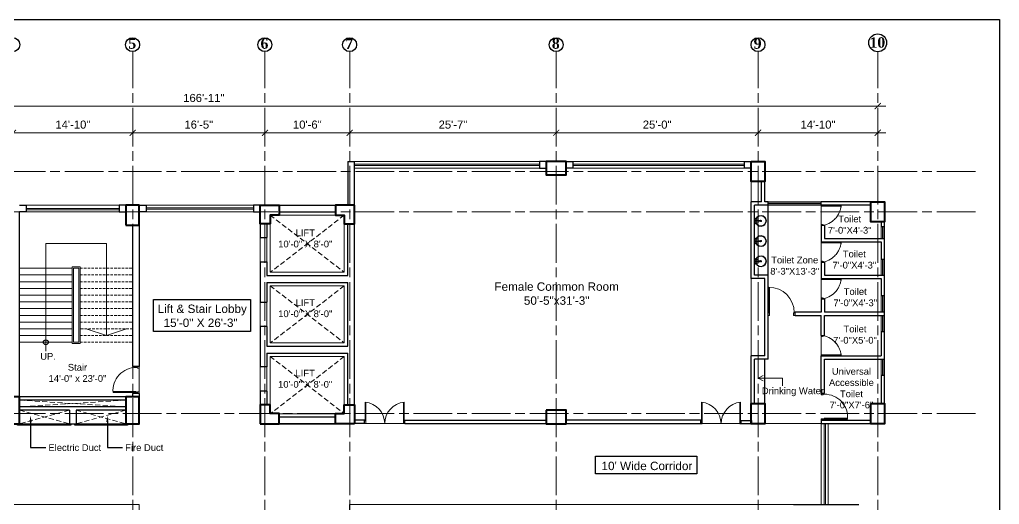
# Model space of a CAD drawing. Header units: inches. Extents: x -12 to 20935469, y -1604 to 24729220.
# Drawn here: x 20832778 to 20834235, y 24706443 to 24707164 of the extents above; entities that cross this region are included whole.
import ezdxf
from ezdxf import colors
from ezdxf.entities.mleader import LeaderData, LeaderLine
from ezdxf.math import Vec2, Vec3

# ---------------------------------------------------------------- set-up
doc = ezdxf.new("R2010")
doc.units = ezdxf.units.IN
doc.header["$LTSCALE"] = 0.03
doc.header["$MEASUREMENT"] = 0
doc.header["$PDMODE"] = 32
doc.header["$PDSIZE"] = 15
doc.linetypes.add('ACAD_ISO08W100', pattern=[36, 24, -3, 6, -3])
doc.linetypes.add('DASHED2', pattern=[0.375, 0.25, -0.125])
for name, color, linetype, lineweight in [('column', 1, 'Continuous', 40), ('Dim Line', 252, 'Continuous', 13), ('Door', 7, 'Continuous', 18), ('Dot', 253, 'Continuous', 0), ('Gas', 21, 'Continuous', 5), ('Glass Line', 252, 'Continuous', 9), ('Grid Line', 252, 'Continuous', 18), ('Hatch', 253, 'Continuous', 15), ('Main Wall', 7, 'Continuous', 30), ('RAIL', 23, 'Continuous', 13), ('STAIR', 46, 'Continuous', 15), ('TOILET FIXTURE', 142, 'Continuous', 5), ('wind.', 150, 'Continuous', 20)]:
    doc.layers.add(name, color=color, linetype=linetype, lineweight=lineweight)
doc.layers.add('FUR', color=251, linetype='Continuous')
doc.layers.add('TEXT', color=7, linetype='Continuous')
doc.styles.add('2', font='swisscl.ttf')
doc.styles.add('RomanS', font='arial.ttf', dxfattribs={"height": 12})
doc.styles.get("Standard").update_dxf_attribs({"font": 'timesbd.ttf'})
doc.dimstyles.new('Aec_Arch_I', dxfattribs={"dimscale": 96, "dimtxt": 12, "dimasz": 0.09375, "dimexe": 0.125, "dimexo": 0.125, "dimgap": 0.0625, "dimtad": 1, "dimdec": 0, "dimzin": 3, "dimdsep": 46, "dimlunit": 4, "dimtxsty": 'RomanS', "dimblk1": 'ARCHTICK', "dimblk2": 'ARCHTICK', "dimsah": 1, "dimcen": 0.09375, "dimdle": 0.125, "dimadec": 0, "dimazin": 0, "dimtfac": 0.75, "dimtdec": 0, "dimtmove": 2, "dimatfit": 3, "dimldrblk": 'ARCHTICK', "dimfxl": 1, "dimfrac": 1, "dimtolj": 1, "dimtzin": 0, "dimarcsym": 0})

# ---------------------------------------------------------------- blocks, each defined once
blk = doc.blocks.new('_ArchTick')
at = {"color": 0, "linetype": 'ByBlock', "lineweight": 35, "const_width": 0.15}
blk.add_lwpolyline([(-0.5, -0.5), (0.5, 0.5)], dxfattribs=at)
blk = doc.blocks.new('*D8')
at = {"layer": 'Defpoints', "color": 0, "transparency": 16777216}
for p in [(20831396.3, 24724578.2), (20831666.3, 24724578.2), (20831666.3, 24724578.2)]:
    blk.add_point(p, dxfattribs=at)
at = {"layer": 'Dim Line', "color": 0, "lineweight": -2, "transparency": 16777216}
blk.add_line((20831384.3, 24724578.2), (20831678.3, 24724578.2), dxfattribs=at)
at = {"layer": 'Dim Line', "color": 0, "lineweight": -2, "transparency": 16777216, "xscale": 9, "yscale": 9, "zscale": 9, "rotation": 180}
blk.add_blockref('_ArchTick', (20831396.3, 24724578.2), dxfattribs=at)
at = {"layer": 'Dim Line', "color": 0, "lineweight": -2, "transparency": 16777216, "xscale": 9, "yscale": 9, "zscale": 9}
blk.add_blockref('_ArchTick', (20831666.3, 24724578.2), dxfattribs=at)
at = {"layer": 'Dim Line', "color": 0, "transparency": 16777216, "insert": (20831531.3, 24724590.3), "char_height": 12, "attachment_point": 5, "style": 'RomanS'}
blk.add_mtext('\\A1;22\'-6"', dxfattribs=at)
blk = doc.blocks.new('*D9')
at = {"layer": 'Defpoints', "color": 0, "transparency": 16777216}
for p in [(20831666.3, 24724578.2), (20831844.3, 24724578.2), (20831844.3, 24724578.2)]:
    blk.add_point(p, dxfattribs=at)
at = {"layer": 'Dim Line', "color": 0, "lineweight": -2, "transparency": 16777216}
blk.add_line((20831654.3, 24724578.2), (20831856.3, 24724578.2), dxfattribs=at)
at = {"layer": 'Dim Line', "color": 0, "lineweight": -2, "transparency": 16777216, "xscale": 9, "yscale": 9, "zscale": 9, "rotation": 180}
blk.add_blockref('_ArchTick', (20831666.3, 24724578.2), dxfattribs=at)
at = {"layer": 'Dim Line', "color": 0, "lineweight": -2, "transparency": 16777216, "xscale": 9, "yscale": 9, "zscale": 9}
blk.add_blockref('_ArchTick', (20831844.3, 24724578.2), dxfattribs=at)
at = {"layer": 'Dim Line', "color": 0, "transparency": 16777216, "insert": (20831755.3, 24724590.3), "char_height": 12, "attachment_point": 5, "style": 'RomanS'}
blk.add_mtext('\\A1;14\'-10"', dxfattribs=at)
blk = doc.blocks.new('*D21')
at = {"layer": 'Defpoints', "color": 0, "transparency": 16777216}
for p in [(20831844.3, 24724578.2), (20832040.8, 24724578.2), (20832040.8, 24724578.2)]:
    blk.add_point(p, dxfattribs=at)
at = {"layer": 'Dim Line', "color": 0, "lineweight": -2, "transparency": 16777216}
for p, q in [((20831832.3, 24724578.2), (20832052.8, 24724578.2)), ((20831844.3, 24724566.2), (20831844.3, 24724566.2)), ((20832040.8, 24724566.2), (20832040.8, 24724566.2))]:
    blk.add_line(p, q, dxfattribs=at)
at = {"layer": 'Dim Line', "color": 0, "lineweight": -2, "transparency": 16777216, "xscale": 9, "yscale": 9, "zscale": 9, "rotation": 180}
blk.add_blockref('_ArchTick', (20831844.3, 24724578.2), dxfattribs=at)
at = {"layer": 'Dim Line', "color": 0, "lineweight": -2, "transparency": 16777216, "xscale": 9, "yscale": 9, "zscale": 9}
blk.add_blockref('_ArchTick', (20832040.8, 24724578.2), dxfattribs=at)
at = {"layer": 'Dim Line', "color": 0, "transparency": 16777216, "insert": (20831942.5, 24724590.3), "char_height": 12, "attachment_point": 5, "style": 'RomanS'}
blk.add_mtext('\\A1;16\'-5"', dxfattribs=at)
blk = doc.blocks.new('*D22')
at = {"layer": 'Defpoints', "color": 0, "transparency": 16777216}
for p in [(20832040.8, 24724578.2), (20832166.8, 24724578.2), (20832166.8, 24724578.2)]:
    blk.add_point(p, dxfattribs=at)
at = {"layer": 'Dim Line', "color": 0, "lineweight": -2, "transparency": 16777216}
for p, q in [((20832028.8, 24724578.2), (20832178.8, 24724578.2)), ((20832040.8, 24724566.2), (20832040.8, 24724566.2)), ((20832166.8, 24724566.2), (20832166.8, 24724566.2))]:
    blk.add_line(p, q, dxfattribs=at)
at = {"layer": 'Dim Line', "color": 0, "lineweight": -2, "transparency": 16777216, "xscale": 9, "yscale": 9, "zscale": 9, "rotation": 180}
blk.add_blockref('_ArchTick', (20832040.8, 24724578.2), dxfattribs=at)
at = {"layer": 'Dim Line', "color": 0, "lineweight": -2, "transparency": 16777216, "xscale": 9, "yscale": 9, "zscale": 9}
blk.add_blockref('_ArchTick', (20832166.8, 24724578.2), dxfattribs=at)
at = {"layer": 'Dim Line', "color": 0, "transparency": 16777216, "insert": (20832103.8, 24724590.3), "char_height": 12, "attachment_point": 5, "style": 'RomanS'}
blk.add_mtext('\\A1;10\'-6"', dxfattribs=at)
blk = doc.blocks.new('*D23')
at = {"layer": 'Defpoints', "color": 0, "transparency": 16777216}
for p in [(20832166.8, 24724578.2), (20832473.8, 24724578.2), (20832473.8, 24724578.2)]:
    blk.add_point(p, dxfattribs=at)
at = {"layer": 'Dim Line', "color": 0, "lineweight": -2, "transparency": 16777216}
for p, q in [((20832154.8, 24724578.2), (20832485.8, 24724578.2)), ((20832166.8, 24724566.2), (20832166.8, 24724566.2)), ((20832473.8, 24724566.2), (20832473.8, 24724566.2))]:
    blk.add_line(p, q, dxfattribs=at)
at = {"layer": 'Dim Line', "color": 0, "lineweight": -2, "transparency": 16777216, "xscale": 9, "yscale": 9, "zscale": 9, "rotation": 180}
blk.add_blockref('_ArchTick', (20832166.8, 24724578.2), dxfattribs=at)
at = {"layer": 'Dim Line', "color": 0, "lineweight": -2, "transparency": 16777216, "xscale": 9, "yscale": 9, "zscale": 9}
blk.add_blockref('_ArchTick', (20832473.8, 24724578.2), dxfattribs=at)
at = {"layer": 'Dim Line', "color": 0, "transparency": 16777216, "insert": (20832320.3, 24724590.3), "char_height": 12, "attachment_point": 5, "style": 'RomanS'}
blk.add_mtext('\\A1;25\'-7"', dxfattribs=at)
blk = doc.blocks.new('*D10')
at = {"layer": 'Defpoints', "color": 0, "transparency": 16777216}
for p in [(20832473.8, 24724578.2), (20832773.8, 24724578.2), (20832773.8, 24724578.2)]:
    blk.add_point(p, dxfattribs=at)
at = {"layer": 'Dim Line', "color": 0, "lineweight": -2, "transparency": 16777216}
blk.add_line((20832461.8, 24724578.2), (20832785.8, 24724578.2), dxfattribs=at)
at = {"layer": 'Dim Line', "color": 0, "lineweight": -2, "transparency": 16777216, "xscale": 9, "yscale": 9, "zscale": 9, "rotation": 180}
blk.add_blockref('_ArchTick', (20832473.8, 24724578.2), dxfattribs=at)
at = {"layer": 'Dim Line', "color": 0, "lineweight": -2, "transparency": 16777216, "xscale": 9, "yscale": 9, "zscale": 9}
blk.add_blockref('_ArchTick', (20832773.8, 24724578.2), dxfattribs=at)
at = {"layer": 'Dim Line', "color": 0, "transparency": 16777216, "insert": (20832623.8, 24724590.3), "char_height": 12, "attachment_point": 5, "style": 'RomanS'}
blk.add_mtext('\\A1;25\'-0"', dxfattribs=at)
blk = doc.blocks.new('*D11')
at = {"layer": 'Defpoints', "color": 0, "transparency": 16777216}
for p in [(20832773.8, 24724578.2), (20832951.8, 24724578.2), (20832951.8, 24724578.2)]:
    blk.add_point(p, dxfattribs=at)
at = {"layer": 'Dim Line', "color": 0, "lineweight": -2, "transparency": 16777216}
for p, q in [((20832761.8, 24724578.2), (20832963.8, 24724578.2)), ((20832951.8, 24724566.2), (20832951.8, 24724566.2))]:
    blk.add_line(p, q, dxfattribs=at)
at = {"layer": 'Dim Line', "color": 0, "lineweight": -2, "transparency": 16777216, "xscale": 9, "yscale": 9, "zscale": 9, "rotation": 180}
blk.add_blockref('_ArchTick', (20832773.8, 24724578.2), dxfattribs=at)
at = {"layer": 'Dim Line', "color": 0, "lineweight": -2, "transparency": 16777216, "xscale": 9, "yscale": 9, "zscale": 9}
blk.add_blockref('_ArchTick', (20832951.8, 24724578.2), dxfattribs=at)
at = {"layer": 'Dim Line', "color": 0, "transparency": 16777216, "insert": (20832862.8, 24724590.3), "char_height": 12, "attachment_point": 5, "style": 'RomanS'}
blk.add_mtext('\\A1;14\'-10"', dxfattribs=at)
blk = doc.blocks.new('*D13')
at = {"layer": 'Defpoints', "color": 0, "transparency": 16777216}
for p in [(20832951.8, 24724617.8), (20830948.3, 24724610.7), (20832951.8, 24724610.7)]:
    blk.add_point(p, dxfattribs=at)
at = {"layer": 'Dim Line', "color": 0, "lineweight": -2, "transparency": 16777216}
for p, q in [((20830948.3, 24724622.7), (20830948.3, 24724629.8)), ((20832951.8, 24724622.7), (20832951.8, 24724629.8)), ((20830936.3, 24724617.8), (20832963.8, 24724617.8))]:
    blk.add_line(p, q, dxfattribs=at)
at = {"layer": 'Dim Line', "color": 0, "lineweight": -2, "transparency": 16777216, "xscale": 9, "yscale": 9, "zscale": 9, "rotation": 180}
blk.add_blockref('_ArchTick', (20830948.3, 24724617.8), dxfattribs=at)
at = {"layer": 'Dim Line', "color": 0, "lineweight": -2, "transparency": 16777216, "xscale": 9, "yscale": 9, "zscale": 9}
blk.add_blockref('_ArchTick', (20832951.8, 24724617.8), dxfattribs=at)
at = {"layer": 'Dim Line', "color": 0, "transparency": 16777216, "insert": (20831950, 24724629.9), "char_height": 12, "attachment_point": 5, "style": 'RomanS'}
blk.add_mtext('\\A1;166\'-11"', dxfattribs=at)
blk = doc.blocks.new('A$C36295410')
at = {"layer": 'Door'}
for p, q in [((1, 4), (1, 32)), ((2, 0), (2, 32)), ((58, 0), (58, 32)), ((59, 4), (59, 32)), ((1, 5), (0, 5)), ((2, 4), (1, 4)), ((58, 4), (59, 4)), ((59, 5), (60, 5)), ((2, 0), (0, 0)), ((58, 0), (60, 0))]:
    blk.add_line(p, q, dxfattribs=at)
for centre, start, end in [((-2.5, -0.3), 0.5906, 83.7783), ((62.5, -0.3), 96.2217, 179.4094)]:
    blk.add_arc(centre, 32.5, start, end, dxfattribs=at)
blk = doc.blocks.new('Door_45')
at = {"layer": 'Door'}
for p, q in [((1.5, 5), (1.5, 44)), ((1.5, 40), (2.2, 40)), ((2.2, 40), (2.2, 39.5)), ((2.2, 39.5), (2.7, 39.5)), ((2.7, 39.5), (2.7, 40)), ((2.7, 40), (3.5, 40)), ((3.5, 44), (3.5, 5)), ((1.5, 25.8), (2.2, 25.8)), ((2.2, 25.8), (2.2, 25.3)), ((2.2, 25.3), (2.7, 25.3)), ((2.7, 25.8), (3.5, 25.8)), ((2.7, 25.3), (2.7, 25.8)), ((0, 0), (0, 5)), ((0, 5), (1.5, 5)), ((1.5, 12.6), (2.2, 12.6)), ((3.5, 5), (1.5, 5)), ((1.5, 5), (1.5, 3)), ((1.5, 3), (2.5, 3)), ((2.2, 12.6), (2.2, 13.1)), ((2.2, 13.1), (2.7, 13.1)), ((2.5, 3), (2.5, 0)), ((2.7, 13.1), (2.7, 12.6)), ((2.7, 12.6), (3.5, 12.6)), ((42.5, 3), (42.5, 0)), ((43.5, 3), (42.5, 3)), ((45, 5), (43.5, 5)), ((43.5, 5), (43.5, 3)), ((45, 0), (45, 5)), ((2.5, 0), (0, 0)), ((42.5, 0), (45, 0))]:
    blk.add_line(p, q, dxfattribs=at)
blk.add_arc((4.7, 5.3), 38.8, 359.6233, 94.6685, dxfattribs=at)
blk = doc.blocks.new('sssss-flat-876')
at = {"layer": 'Door', "linetype": 'Continuous', "ltscale": 3}
blk.add_line((3666.5, 84027.2), (3666.5, 84055.7), dxfattribs=at)
at = {"layer": 'Door', "linetype": 'Continuous', "ltscale": 3, "extrusion": (-7.21527e-09, -3.35624e-18, 1), "elevation": 0}
for points in [[(3666.5, 84057.2), (3666.5, 84055.7), (3668.4, 84055.7), (3668.4, 84056.5), (3670.2, 84056.5), (3670.2, 84057.2)], [(3668.4, 84055.7), (3696.2, 84055.7), (3696.2, 84056.5), (3668.4, 84056.5)]]:
    blk.add_lwpolyline(points, close=True, dxfattribs=at)
at = {"layer": 'Door', "linetype": 'Continuous', "ltscale": 3, "flags": 128}
blk.add_lwpolyline([(3670.2, 84027.2, 0.04096), (3675.5, 84028.9, 0.082496), (3684.9, 84034.8, 0.052187), (3689.7, 84040, 0.043988), (3692.9, 84045, 0.036571), (3694.8, 84049.6, 0.034751), (3695.9, 84054.2, 0.011435), (3696.2, 84055.7)], format="xyb", dxfattribs=at)
at = {"layer": 'Door', "linetype": 'Continuous', "ltscale": 3}
blk.add_lwpolyline([(3666.5, 84027.2), (3666.5, 84028.7), (3668.4, 84028.7), (3668.4, 84027.9), (3670.2, 84027.9), (3670.2, 84027.2)], close=True, dxfattribs=at)
blk = doc.blocks.new('7-flat-72')
at = {"layer": 'Glass Line', "color": 8, "ltscale": 20}
for p, q in [((-64476.6, 376959.4), (-64476.6, 376966.6)), ((-64475.5, 376966.6), (-64476.6, 376966.6)), ((-64475.5, 376959.4), (-64475.5, 376966.6)), ((-64478.7, 376960.5), (-64480.3, 376960.5)), ((-64480.3, 376959.5), (-64480.3, 376960.5)), ((-64480.3, 376959.5), (-64480.3, 376960.5)), ((-64478.7, 376959.5), (-64480.3, 376959.5)), ((-64480.3, 376959.1), (-64480.3, 376959.4)), ((-64478.7, 376959.4), (-64480.3, 376959.4)), ((-64478.7, 376959.1), (-64480.3, 376959.1)), ((-64480.2, 376959.4), (-64480.2, 376959.5)), ((-64480.1, 376959.5), (-64480.1, 376960.5)), ((-64479.9, 376959.5), (-64479.9, 376960.5)), ((-64479.5, 376959.5), (-64479.5, 376960.5)), ((-64479.1, 376959.5), (-64479.1, 376960.5)), ((-64478.9, 376959.5), (-64478.9, 376960.5)), ((-64478.9, 376959.4), (-64478.9, 376959.5)), ((-64478.8, 376959.5), (-64478.8, 376960.5)), ((-64478.7, 376959.5), (-64478.7, 376960.5)), ((-64478.7, 376959.1), (-64478.7, 376959.4)), ((-64475.1, 376959.4), (-64476.9, 376959.4)), ((-64476.9, 376959.1), (-64476.9, 376959.4)), ((-64475.1, 376959.1), (-64476.9, 376959.1)), ((-64475.1, 376959.1), (-64475.1, 376959.4)), ((-64473.3, 376960.5), (-64471.7, 376960.5)), ((-64473.3, 376959.5), (-64473.3, 376960.5)), ((-64473.3, 376959.5), (-64473.3, 376960.5)), ((-64473.3, 376959.5), (-64471.7, 376959.5)), ((-64473.3, 376959.1), (-64473.3, 376959.4)), ((-64473.3, 376959.4), (-64471.7, 376959.4)), ((-64473.3, 376959.1), (-64471.7, 376959.1)), ((-64473.1, 376959.5), (-64473.1, 376960.5)), ((-64473.1, 376959.4), (-64473.1, 376959.5)), ((-64472.9, 376959.5), (-64472.9, 376960.5)), ((-64472.5, 376959.5), (-64472.5, 376960.5)), ((-64472.1, 376959.5), (-64472.1, 376960.5)), ((-64471.9, 376959.5), (-64471.9, 376960.5)), ((-64471.9, 376959.4), (-64471.9, 376959.5)), ((-64471.8, 376959.5), (-64471.8, 376960.5)), ((-64471.7, 376959.5), (-64471.7, 376960.5)), ((-64471.7, 376959.1), (-64471.7, 376959.4))]:
    blk.add_line(p, q, dxfattribs=at)
blk.add_circle((-64476, 376968.4, 0), 1.08, dxfattribs=at)
for radius, start, end in [(8.1, 273.8334, 266.1883), (7.55, 274.115, 265.9068)]:
    blk.add_arc((-64476, 376968.4, 0), radius, start, end, dxfattribs=at)
blk = doc.blocks.new('SFSFSFS-flat-72')
at = {"layer": 'TOILET FIXTURE', "ltscale": 0.2}
blk.add_lwpolyline([(-3918.5, -3608.1), (-3918.5, -3602.7), (-3923.9, -3602.7), (-3923.9, -3608.1)], close=True, dxfattribs=at)
at = {"layer": 'TOILET FIXTURE', "ltscale": 20}
blk.add_blockref('7-flat-72', (60554.8, -380567.2), dxfattribs=at)
blk = doc.blocks.new('$D40')
at = {"layer": 'Door'}
for p, q in [((1, 4), (1, 42)), ((2, 0), (2, 42)), ((1, 5), (0, 5)), ((2, 0), (0, 0)), ((2, 4), (1, 4)), ((39, 4), (38, 4)), ((38, 4), (38, 0)), ((40, 0), (38, 0)), ((40, 5), (39, 5)), ((39, 5), (39, 4))]:
    blk.add_line(p, q, dxfattribs=at)
blk.add_arc((1, 4), 38, 0, 90, dxfattribs=at)
blk = doc.blocks.new('fff')
at = {"layer": 'Grid Line', "color": 252, "linetype": 'ACAD_ISO08W100', "lineweight": 9, "ltscale": 80, "true_color": 0x939598}
for p, q in [((20831844.3, 24723521.1), (20831844.3, 24724698.8)), ((20832040.8, 24723521.1), (20832040.8, 24724698.8)), ((20832166.8, 24723521.1), (20832166.8, 24724698.8)), ((20832473.8, 24723521.1), (20832473.8, 24724698.8)), ((20832773.8, 24723521.1), (20832773.8, 24724698.8)), ((20832951.8, 24723521.1), (20832951.8, 24724698.8)), ((20833096.9, 24724520.6), (20830726.1, 24724520.6)), ((20833096.9, 24724460.6), (20830726.1, 24724460.6)), ((20833096.9, 24724160.7), (20830726.1, 24724160.7))]:
    blk.add_line(p, q, dxfattribs=at)
at = {"layer": 'Dim Line'}
for base, p1, p2, picture, middle in [((20832951.7523, 24724617.8128), (20830948.3088, 24724610.7482), (20832951.7523, 24724610.7482), '*D13', (20831950.0306, 24724629.9397)), ((20831666.3, 24724578.2), (20831396.3, 24724578.2), (20831666.3, 24724578.2), '*D8', (20831531.3, 24724590.3)), ((20831844.3, 24724578.2), (20831666.3, 24724578.2), (20831844.3, 24724578.2), '*D9', (20831755.3, 24724590.3)), ((20832040.7792, 24724578.1666), (20831844.25, 24724578.1666), (20832040.7792, 24724578.1666), '*D21', (20831942.5146, 24724590.2934)), ((20832166.8, 24724578.2), (20832040.8, 24724578.2), (20832166.8, 24724578.2), '*D22', (20832103.8, 24724590.3)), ((20832473.8, 24724578.2), (20832166.8, 24724578.2), (20832473.8, 24724578.2), '*D23', (20832320.3, 24724590.3)), ((20832773.8, 24724578.2), (20832473.8, 24724578.2), (20832773.8, 24724578.2), '*D10', (20832623.8, 24724590.3)), ((20832951.8, 24724578.2), (20832773.8, 24724578.2), (20832951.8, 24724578.2), '*D11', (20832862.8, 24724590.3))]:
    dim = blk.add_linear_dim(base=base, p1=p1, p2=p2, dimstyle='Aec_Arch_I', dxfattribs=at)
    dim.commit()
    dim.dimension.update_dxf_attribs({"geometry": picture, "text_midpoint": middle})

msp = doc.modelspace()

# ---------------------------------------------------------------- linework, layer by layer
for p, q in [((20834063.7, 24706893.2), (20834063.7, 24706893.2)), ((20833890.8, 24706784), (20833890.8, 24706888.2)), ((20833885.8, 24706593.3), (20833885.8, 24706659.3)), ((20833974.7, 24706568.5), (20833969.7, 24706568.5)), ((20833928.7, 24706443.3), (20834025.9, 24706443.3))]:
    msp.add_line(p, q)
for points in [[(20832977.1, 24706748.1), (20833121.3, 24706748.1), (20833121.3, 24706700.4), (20832977.1, 24706700.4)], [(20832775.2, 24706563.3), (20832854.5, 24706563.3), (20832854.5, 24706561.3), (20832775.2, 24706561.3)], [(20832860.2, 24706563.3), (20832938.5, 24706563.3), (20832938.5, 24706561.3), (20832860.2, 24706561.3)], [(20833634.5, 24706515.2), (20833785, 24706515.2), (20833785, 24706489), (20833634.5, 24706489)]]:
    msp.add_lwpolyline(points, close=True)
msp.add_circle((20832817.2, 24706684.4), 3.61)
at = {"layer": 'column', "lineweight": 40, "ltscale": 20}
for points in [[(20833560.9, 24706953.2), (20833560.9, 24706933.2), (20833590.9, 24706933.2), (20833590.9, 24706953.2)], [(20833865.8, 24706953.2), (20833885.8, 24706953.2), (20833885.8, 24706923.2), (20833865.8, 24706923.2)], [(20834043.7, 24706893.2), (20834063.7, 24706893.2), (20834063.7, 24706863.2), (20834043.7, 24706863.2)], [(20832936.2, 24706858.4), (20832956.2, 24706858.4), (20832956.2, 24706888.4), (20832936.2, 24706888.4)], [(20832758.3, 24706563.3), (20832778.3, 24706563.3), (20832778.3, 24706603.3), (20832758.3, 24706603.3)], [(20832936.2, 24706563.3), (20832956.2, 24706563.3), (20832956.2, 24706603.3), (20832936.2, 24706603.3)], [(20833865.8, 24706593.3), (20833885.8, 24706593.3), (20833885.8, 24706563.3), (20833865.8, 24706563.3)], [(20834043.7, 24706593.3), (20834063.7, 24706593.3), (20834063.7, 24706563.3), (20834043.7, 24706563.3)], [(20833560.9, 24706583.3), (20833560.9, 24706563.3), (20833590.9, 24706563.3), (20833590.9, 24706583.3)]]:
    msp.add_lwpolyline(points, close=True, dxfattribs=at)
for points in [[(20833135.9, 24706888.4), (20833163.9, 24706888.4), (20833163.9, 24706873.4), (20833150.9, 24706873.4), (20833150.9, 24706860.4), (20833135.9, 24706860.4), (20833135.9, 24706888.4)], [(20833275.9, 24706888.4), (20833247.9, 24706888.4), (20833247.9, 24706873.4), (20833260.9, 24706873.4), (20833260.9, 24706860.4), (20833275.9, 24706860.4), (20833275.9, 24706888.4)], [(20833135.9, 24706563.3), (20833163.9, 24706563.3), (20833163.9, 24706578.3), (20833150.9, 24706578.3), (20833150.9, 24706591.3), (20833135.9, 24706591.3), (20833135.9, 24706563.3)], [(20833275.9, 24706563.3), (20833247.9, 24706563.3), (20833247.9, 24706578.3), (20833260.9, 24706578.3), (20833260.9, 24706591.3), (20833275.9, 24706591.3), (20833275.9, 24706563.3)]]:
    msp.add_lwpolyline(points, dxfattribs=at)
at = {"layer": 'Defpoints'}
msp.add_lwpolyline([(20831795.7, 24707164.1), (20834234.6, 24707164.1), (20834234.6, 24705705.5), (20831795.7, 24705705.5)], close=True, dxfattribs=at)
at = {"layer": 'Dot', "linetype": 'DASHED2', "lineweight": 0, "ltscale": 1000}
for p, q in [((20832778.3, 24706598.3), (20832936.2, 24706588.3)), ((20832936.2, 24706598.3), (20832778.3, 24706588.3)), ((20832852.2, 24706583.3), (20832778.3, 24706563.3)), ((20832778.3, 24706583.3), (20832852.2, 24706563.3)), ((20832862.2, 24706583.3), (20832936.2, 24706563.3)), ((20832936.2, 24706583.3), (20832862.2, 24706563.3))]:
    msp.add_line(p, q, dxfattribs=at)
for points in [[(20833150.8, 24706873.4), (20833260.9, 24706788.4), (20833260.9, 24706873.4), (20833150.8, 24706788.4)], [(20833150.8, 24706768.4), (20833260.9, 24706683.4), (20833260.9, 24706768.4), (20833150.8, 24706683.4)], [(20833150.9, 24706663.4), (20833260.9, 24706578.2), (20833260.9, 24706663.4), (20833150.9, 24706578.2)]]:
    msp.add_lwpolyline(points, dxfattribs=at)
at = {"layer": 'Gas', "color": 0, "lineweight": 5}
for points in [[(20833150.8, 24706788.4), (20833260.9, 24706788.4), (20833260.9, 24706873.4), (20833150.8, 24706873.4)], [(20832868.2, 24706682.4), (20832856.2, 24706682.4), (20832856.2, 24706796.4), (20832868.2, 24706796.4)], [(20832866.2, 24706684.4), (20832858.2, 24706684.4), (20832858.2, 24706794.4), (20832866.2, 24706794.4)], [(20833150.8, 24706683.4), (20833260.9, 24706683.4), (20833260.9, 24706768.4), (20833150.8, 24706768.4)], [(20833150.9, 24706578.2), (20833260.9, 24706578.2), (20833260.9, 24706663.4), (20833150.9, 24706663.4)]]:
    msp.add_lwpolyline(points, close=True, dxfattribs=at)
at = {"layer": 'Hatch', "lineweight": 5}
for p, q in [((20833865.8, 24706893.2), (20833865.8, 24706923.2)), ((20833865.8, 24706664.3), (20833865.8, 24706779))]:
    msp.add_line(p, q, dxfattribs=at)
at = {"layer": 'Hatch', "lineweight": 0}
msp.add_lwpolyline([(20833969.7, 24706563.4), (20833135.9, 24706563.4), (20833135.9, 24706878.2), (20832956.2, 24706878.4), (20832956.2, 24706563.3), (20832134.2, 24706563.5), (20832134.2, 24706443.4), (20832956.2, 24706443.4), (20832956.2, 24706223.9), (20833165.9, 24706223.9), (20833165.9, 24706073.3), (20833165.9, 24706058.4), (20833167.3, 24706058.4), (20833271, 24706058.4), (20833268.8, 24706443.4), (20833969.7, 24706443.4)], close=True, dxfattribs=at)
at = {"layer": 'Main Wall', "lineweight": 30}
for p, q in [((20833265.9, 24706953.2), (20833275.9, 24706953.2)), ((20833265.9, 24706953.2), (20833265.9, 24706888.4)), ((20833275.9, 24706591.3), (20833275.9, 24706953.2)), ((20833560.8, 24706953.2), (20833550.8, 24706953.2)), ((20833550.8, 24706953.2), (20833550.8, 24706943.2)), ((20833855.8, 24706953.2), (20833865.8, 24706953.2)), ((20833855.8, 24706943.2), (20833855.8, 24706953.2)), ((20833550.8, 24706943.2), (20833560.8, 24706943.2)), ((20833865.8, 24706943.2), (20833855.8, 24706943.2)), ((20833880.8, 24706893.2), (20833880.8, 24706923.2)), ((20833885.8, 24706893.2), (20833885.8, 24706923.2)), ((20833865.8, 24706779), (20833865.8, 24706893.2)), ((20833880.8, 24706893.2), (20833865.8, 24706893.2)), ((20833890.8, 24706893.2), (20833885.8, 24706893.2)), ((20833890.8, 24706888.2), (20833890.8, 24706893.2)), ((20834043.7, 24706893.2), (20833969.7, 24706893.2)), ((20833969.7, 24706888.2), (20833969.7, 24706893.2)), ((20832778.3, 24706603.3), (20832778.3, 24706878.4)), ((20833163.9, 24706888.4), (20833247.9, 24706888.4)), ((20833163.9, 24706878.4), (20833247.9, 24706878.4)), ((20833870.8, 24706784), (20833870.8, 24706888.2)), ((20833890.8, 24706888.2), (20833870.8, 24706888.2)), ((20834043.7, 24706888.2), (20833969.7, 24706888.2)), ((20834063.7, 24706856.6), (20834063.7, 24706863.2)), ((20832946.2, 24706858.4), (20832946.2, 24706648.3)), ((20832956.2, 24706858.4), (20832956.2, 24706648.3)), ((20833974.7, 24706858.2), (20833969.7, 24706858.2)), ((20833974.7, 24706858.2), (20833974.7, 24706838.6)), ((20833135.9, 24706839.9), (20833145.9, 24706839.9)), ((20833969.7, 24706833.6), (20834058.7, 24706833.6)), ((20833974.7, 24706838.6), (20834063.7, 24706838.6)), ((20834063.7, 24706808), (20834063.7, 24706838.6)), ((20833135.9, 24706803.9), (20833145.9, 24706803.9)), ((20833969.7, 24706803.6), (20833974.7, 24706803.6)), ((20833974.7, 24706803.6), (20833974.7, 24706784)), ((20833145.9, 24706783.4), (20833265.9, 24706783.4)), ((20833885.8, 24706779), (20833865.8, 24706779)), ((20833890.8, 24706784), (20833870.8, 24706784)), ((20833885.8, 24706664.3), (20833885.8, 24706779)), ((20833890.8, 24706729.3), (20833890.8, 24706784)), ((20833969.7, 24706779), (20834058.7, 24706779)), ((20833974.7, 24706784), (20834063.7, 24706784)), ((20834058.7, 24706779), (20834058.7, 24706753.3)), ((20834063.7, 24706753.3), (20834063.7, 24706784)), ((20833145.9, 24706773.4), (20833265.9, 24706773.4)), ((20833969.7, 24706749), (20833974.7, 24706749)), ((20834063.7, 24706753.3), (20834058.7, 24706753.3)), ((20833135.9, 24706743.9), (20833145.9, 24706743.9)), ((20833890.8, 24706659.3), (20833890.8, 24706729.3)), ((20833930.8, 24706724.3), (20833930.8, 24706729.3)), ((20833930.8, 24706724.3), (20833969.7, 24706724.3)), ((20833969.7, 24706694.3), (20833969.7, 24706724.3)), ((20834063.7, 24706729.3), (20833974.7, 24706729.3)), ((20833974.7, 24706724.3), (20834063.7, 24706724.3)), ((20833974.7, 24706694.3), (20833974.7, 24706724.3)), ((20834063.7, 24706724.3), (20834063.7, 24706729.3)), ((20833145.9, 24706707.9), (20833135.9, 24706707.9)), ((20833969.7, 24706694.3), (20833974.7, 24706694.3)), ((20834058.7, 24706700.3), (20834063.7, 24706700.3)), ((20834058.7, 24706700.3), (20834058.7, 24706664.3)), ((20834063.7, 24706659.3), (20834063.7, 24706700.3)), ((20833145.9, 24706678.4), (20833265.9, 24706678.4)), ((20833145.9, 24706668.4), (20833265.9, 24706668.4)), ((20833865.8, 24706593.3), (20833865.8, 24706664.3)), ((20833885.8, 24706664.3), (20833865.8, 24706664.3)), ((20833870.8, 24706593.3), (20833870.8, 24706659.3)), ((20833890.8, 24706659.3), (20833870.8, 24706659.3)), ((20833969.7, 24706608.5), (20833969.7, 24706664.3)), ((20833969.7, 24706664.3), (20834058.7, 24706664.3)), ((20833974.7, 24706608.5), (20833974.7, 24706659.3)), ((20833974.7, 24706659.3), (20834063.7, 24706659.3)), ((20832956.2, 24706648.3), (20832946.2, 24706648.3)), ((20833145.9, 24706647.8), (20833135.9, 24706647.8)), ((20834058.7, 24706635.3), (20834058.7, 24706593.3)), ((20834058.7, 24706635.3), (20834063.7, 24706635.3)), ((20834063.7, 24706593.3), (20834063.7, 24706635.3)), ((20832936.2, 24706603.3), (20832778.3, 24706603.3)), ((20832946.2, 24706608.3), (20832946.2, 24706603.3)), ((20832956.2, 24706608.3), (20832946.2, 24706608.3)), ((20832956.2, 24706608.3), (20832956.2, 24706603.3)), ((20833145.9, 24706611.8), (20833135.9, 24706611.8)), ((20833969.7, 24706608.5), (20833974.7, 24706608.5)), ((20832936.2, 24706598.3), (20832778.3, 24706598.3)), ((20832936.2, 24706588.3), (20832778.3, 24706588.3)), ((20832852.2, 24706583.3), (20832778.3, 24706583.3)), ((20832852.2, 24706583.3), (20832852.2, 24706563.3)), ((20832936.2, 24706583.3), (20832862.2, 24706583.3)), ((20832862.2, 24706583.3), (20832862.2, 24706563.3)), ((20832852.2, 24706563.3), (20832862.2, 24706563.3)), ((20833163.9, 24706563.3), (20833247.9, 24706563.3)), ((20833290.9, 24706568.4), (20833275.9, 24706568.4)), ((20833290.9, 24706563.4), (20833275.9, 24706563.4)), ((20833290.9, 24706563.4), (20833290.9, 24706568.4)), ((20833560.9, 24706568.3), (20833350.9, 24706568.3)), ((20833350.9, 24706563.3), (20833350.9, 24706568.3)), ((20833560.9, 24706563.3), (20833350.9, 24706563.3)), ((20833790.9, 24706568.5), (20833590.9, 24706568.5)), ((20833790.9, 24706563.3), (20833590.9, 24706563.3)), ((20833790.9, 24706568.5), (20833790.9, 24706563.3)), ((20833790.9, 24706563.3), (20833790.9, 24706568.5)), ((20833969.7, 24706568.5), (20834043.7, 24706568.5)), ((20833969.7, 24706568.5), (20833969.7, 24706563.5)), ((20833969.7, 24706563.5), (20834043.7, 24706563.5))]:
    msp.add_line(p, q, dxfattribs=at)
for points in [[(20833590.8, 24706953.2), (20833600.8, 24706953.2), (20833600.8, 24706943.2), (20833590.8, 24706943.2)], [(20832778.2, 24706888.4), (20832788.2, 24706888.4), (20832788.2, 24706878.4), (20832778.2, 24706878.4)], [(20832936.2, 24706888.4), (20832926.2, 24706888.4), (20832926.2, 24706878.4), (20832936.2, 24706878.4)], [(20832956.2, 24706888.4), (20832966.2, 24706888.4), (20832966.2, 24706878.4), (20832956.2, 24706878.4)], [(20833135.7, 24706888.4), (20833125.7, 24706888.4), (20833125.7, 24706878.4), (20833135.7, 24706878.4)], [(20834058.7, 24706863.2), (20834058.7, 24706856.6)], [(20833135.9, 24706860.4), (20833135.9, 24706839.9)], [(20833145.9, 24706860.4), (20833145.9, 24706839.9)], [(20833265.9, 24706783.4), (20833265.9, 24706860.4)], [(20833969.7, 24706858.2), (20833969.7, 24706833.6)], [(20834058.7, 24706856.6), (20834063.7, 24706856.6)], [(20834058.7, 24706833.6), (20834058.7, 24706808)], [(20833135.9, 24706803.9), (20833135.9, 24706743.9)], [(20833145.9, 24706803.9), (20833145.9, 24706783.4)], [(20833969.7, 24706803.6), (20833969.7, 24706779)], [(20834058.7, 24706808), (20834063.7, 24706808)], [(20833145.9, 24706773.4), (20833145.9, 24706743.9)], [(20833265.9, 24706678.4), (20833265.9, 24706773.4)], [(20833969.7, 24706749), (20833969.7, 24706729.3)], [(20833974.7, 24706749), (20833974.7, 24706729.3)], [(20833969.7, 24706729.3), (20833930.8, 24706729.3)], [(20833135.9, 24706707.9), (20833135.9, 24706647.8)], [(20833145.9, 24706707.9), (20833145.9, 24706678.4)], [(20833145.9, 24706668.4), (20833145.9, 24706647.8)], [(20833265.9, 24706591.3), (20833265.9, 24706668.4)], [(20833135.9, 24706611.8), (20833135.9, 24706591.3), (20833135.9, 24706591.3)], [(20833145.9, 24706611.8), (20833145.9, 24706591.3)], [(20833163.9, 24706573.3), (20833247.9, 24706573.3)]]:
    msp.add_lwpolyline(points, dxfattribs=at)
at = {"layer": 'Main Wall', "lineweight": 13}
for points in [[(20833135.9, 24706803.9), (20833145.9, 24706803.9), (20833145.9, 24706839.9), (20833135.9, 24706839.9)], [(20833135.9, 24706707.9), (20833145.9, 24706707.9), (20833145.9, 24706743.9), (20833135.9, 24706743.9)], [(20833135.9, 24706611.8), (20833145.9, 24706611.8), (20833145.9, 24706647.8), (20833135.9, 24706647.8)]]:
    msp.add_lwpolyline(points, close=True, dxfattribs=at)
at = {"layer": 'Main Wall', "lineweight": 30}
msp.add_lwpolyline([(20833850.9, 24706568.3), (20833865.9, 24706568.3), (20833865.9, 24706563.3), (20833850.9, 24706563.3)], close=True, dxfattribs=at)
at = {"layer": 'RAIL', "lineweight": 9}
for p, q in [((20832817.2, 24706671.2), (20832817.2, 24706831.4)), ((20832817.2, 24706831.4), (20832907.2, 24706831.4)), ((20832907.2, 24706831.4), (20832907.2, 24706694.4)), ((20832877.2, 24706704.4), (20832907.2, 24706694.4)), ((20832907.2, 24706694.4), (20832937.2, 24706704.4))]:
    msp.add_line(p, q, dxfattribs=at)
at = {"layer": 'STAIR', "color": 32, "lineweight": 5}
for p, q in [((20832778.3, 24706794.4), (20832856.2, 24706794.4)), ((20832778.3, 24706784.4), (20832856.2, 24706784.4)), ((20832778.3, 24706774.4), (20832856.2, 24706774.4)), ((20832778.3, 24706764.4), (20832856.2, 24706764.4)), ((20832778.3, 24706754.4), (20832856.2, 24706754.4)), ((20832778.3, 24706744.4), (20832856.2, 24706744.4)), ((20832778.3, 24706734.4), (20832856.2, 24706734.4)), ((20832778.3, 24706724.4), (20832856.2, 24706724.4)), ((20832778.3, 24706714.4), (20832856.2, 24706714.4)), ((20832778.3, 24706704.4), (20832856.2, 24706704.4)), ((20832778.3, 24706694.4), (20832856.2, 24706694.4)), ((20832778.3, 24706684.4), (20832856.2, 24706684.4))]:
    msp.add_line(p, q, dxfattribs=at)
at = {"layer": 'STAIR', "color": 32, "linetype": 'DASHED2', "lineweight": 5, "ltscale": 500}
for p, q in [((20832868.2, 24706794.4), (20832946.2, 24706794.4)), ((20832868.2, 24706784.4), (20832946.2, 24706784.4)), ((20832868.2, 24706774.4), (20832946.2, 24706774.4)), ((20832868.2, 24706764.4), (20832946.2, 24706764.4)), ((20832868.2, 24706754.4), (20832946.2, 24706754.4)), ((20832868.2, 24706744.4), (20832946.2, 24706744.4)), ((20832868.2, 24706734.4), (20832946.2, 24706734.4)), ((20832868.2, 24706724.4), (20832946.2, 24706724.4)), ((20832868.2, 24706714.4), (20832946.2, 24706714.4)), ((20832946.2, 24706704.4), (20832868.2, 24706704.4)), ((20832886.2, 24706704.4), (20832946.2, 24706704.4)), ((20832868.2, 24706694.4), (20832946.2, 24706694.4)), ((20832868.2, 24706684.4), (20832946.2, 24706684.4))]:
    msp.add_line(p, q, dxfattribs=at)
at = {"layer": 'STAIR', "color": 253, "lineweight": 5}
for p, q in [((20833876.1, 24706631), (20833883.5, 24706635.1)), ((20833876.1, 24706631), (20833912.4, 24706631)), ((20833876.1, 24706631), (20833883.5, 24706627)), ((20833912.4, 24706631), (20833912.4, 24706619.8))]:
    msp.add_line(p, q, dxfattribs=at)
at = {"layer": 'TEXT'}
for centre, radius in [((20834053.7, 24707129.6), 13.3), ((20832768.2, 24707126.8), 10.4), ((20832946.2, 24707126.8), 10.4), ((20833142.7, 24707126.8), 10.4), ((20833268.8, 24707126.8), 10.4), ((20833575.8, 24707126.8), 10.4), ((20833875.8, 24707126.8), 10.4)]:
    msp.add_circle(centre, radius, dxfattribs=at)
at = {"layer": 'wind.'}
for p, q in [((20833550.8, 24706953.2), (20833275.7, 24706953.2)), ((20833275.7, 24706949.2), (20833550.7, 24706949.3)), ((20833600.8, 24706953.2), (20833855.8, 24706953.2)), ((20833600.8, 24706949.2), (20833855.7, 24706949.3)), ((20833275.7, 24706947.2), (20833550.7, 24706947.3)), ((20833550.8, 24706943.2), (20833275.7, 24706943.2)), ((20833600.8, 24706947.2), (20833855.7, 24706947.3)), ((20833600.8, 24706943.2), (20833855.8, 24706943.2)), ((20833969.7, 24706893.2), (20833890.8, 24706893.2)), ((20833969.7, 24706891.2), (20833890.8, 24706891.2)), ((20832788.2, 24706888.4), (20832926.2, 24706888.4)), ((20832788.2, 24706883.4), (20832926.2, 24706883.4)), ((20832788.2, 24706881.4), (20832926.2, 24706881.4)), ((20832788.2, 24706878.4), (20832926.2, 24706878.4)), ((20833969.7, 24706890.2), (20833890.8, 24706890.2)), ((20833969.7, 24706888.2), (20833890.8, 24706888.2)), ((20833969.9, 24706443.3), (20833969.9, 24706563.5)), ((20833973.9, 24706443.3), (20833973.9, 24706563.5)), ((20833975.9, 24706443.3), (20833975.9, 24706563.5)), ((20833979.9, 24706443.3), (20833979.9, 24706563.5))]:
    msp.add_line(p, q, dxfattribs=at)
at = {"layer": 'wind.', "lineweight": 5}
for p, q in [((20832966.2, 24706888.4), (20833125.7, 24706888.4)), ((20832966.2, 24706884.4), (20833125.7, 24706884.4)), ((20832966.2, 24706882.4), (20833125.7, 24706882.4)), ((20832966.2, 24706878.4), (20833135.7, 24706878.4)), ((20834058.7, 24706838.6), (20834058.7, 24706856.6)), ((20834060.7, 24706838.6), (20834060.7, 24706856.6)), ((20834061.7, 24706838.6), (20834061.7, 24706856.6)), ((20834063.7, 24706838.6), (20834063.7, 24706856.6)), ((20834058.7, 24706784), (20834058.7, 24706808)), ((20834060.7, 24706784), (20834060.7, 24706808)), ((20834061.7, 24706784), (20834061.7, 24706808)), ((20834063.7, 24706784), (20834063.7, 24706808)), ((20834058.7, 24706729.3), (20834058.7, 24706753.3)), ((20834060.7, 24706729.3), (20834060.7, 24706753.3)), ((20834061.7, 24706729.3), (20834061.7, 24706753.3)), ((20834063.7, 24706729.3), (20834063.7, 24706753.3)), ((20834058.7, 24706700.3), (20834058.7, 24706724.3)), ((20834060.7, 24706700.3), (20834060.7, 24706724.3)), ((20834061.7, 24706700.3), (20834061.7, 24706724.3)), ((20834063.7, 24706700.3), (20834063.7, 24706724.3)), ((20834058.7, 24706635.3), (20834058.7, 24706659.3)), ((20834060.7, 24706635.3), (20834060.7, 24706659.3)), ((20834061.7, 24706635.3), (20834061.7, 24706659.3)), ((20834063.7, 24706635.3), (20834063.7, 24706659.3))]:
    msp.add_line(p, q, dxfattribs=at)

# ---------------------------------------------------------------- block references
at = {"layer": 'Door', "ltscale": 20}
for p in [(20830303.2, 24622831), (20830303.2, 24622776.4), (20830303.2, 24622721.8)]:
    msp.add_blockref('sssss-flat-876', p, dxfattribs=at)
at = {"layer": 'Door'}
msp.add_blockref('$D40', (20833890.8, 24706724.3), dxfattribs=at)
at = {"layer": 'Door', "ltscale": 20, "xscale": -1, "rotation": 180}
msp.add_blockref('sssss-flat-876', (20830303.2, 24790721.5), dxfattribs=at)
at = {"layer": 'Door', "color": 250, "ltscale": 20, "yscale": 0.8888888888759539, "zscale": 0.8888888888759539}
for p, xscale, rotation in [((20832956.2, 24706608.3), 0.8888888888759539, 90.00000000000001), ((20833969.8, 24706568.5), -0.8888888888759539, 270)]:
    msp.add_blockref('Door_45', p, dxfattribs=dict(at, xscale=xscale, rotation=rotation))
at = {"layer": 'FUR'}
for p in [(20833290.9, 24706563.4), (20833790.9, 24706563.3)]:
    msp.add_blockref('A$C36295410', p, dxfattribs=at)
at = {"layer": 'Hatch', "lineweight": 0}
msp.add_blockref('fff', (1102.1, -17582.4), dxfattribs=at)
at = {"layer": 'TOILET FIXTURE', "ltscale": 20, "xscale": -1, "rotation": 270}
for p in [(20837478.9, 24710786), (20837478.9, 24710756), (20837478.9, 24710726)]:
    msp.add_blockref('SFSFSFS-flat-72', p, dxfattribs=at)

# ---------------------------------------------------------------- texts
at = {"layer": 'TEXT', "char_height": 15.44, "width": 227.458, "attachment_point": 8, "rotation": 0}
for s, insert in [('\\A1;5', (20832945.7, 24707120.5)), ('\\A1;6', (20833142.2, 24707120.5)), ('\\A1;7', (20833268.2, 24707120.5)), ('\\A1;8', (20833575.2, 24707120.5)), ('\\A1;9', (20833875.2, 24707120.5)), ('\\A1;10', (20834053.2, 24707122.1))]:
    msp.add_mtext(s, dxfattribs=dict(at, insert=insert))
at = {"layer": 'TEXT', "color": 30, "lineweight": 5, "ltscale": 20, "attachment_point": 2, "style": '2'}
for s, width, gutter_width, insert, char_height in [('{\\fArial|b0|i0|c0|p34;\\C0;Toilet \\P7\'-0"X4\'-3"}', 104.76, 0.5, (20834012.1, 24706872.6), 10), ('\\pxsm1;{\\fArial|b0|i0|c0|p34;\\C0;LIFT\\P10\'-0" X 8\'-0" }', 235.592, 0.75, (20833202.9, 24706852.1), 10), ('{\\fArial|b0|i0|c0|p34;\\C0;Toilet \\P7\'-0"X4\'-3"}', 104.76, 0.5, (20834019, 24706820.7), 10), ('{\\fArial|b0|i0|c0|p34;\\C0;Toilet Zone\\P8\'-3"X13\'-3"}', 104.76, 0.5, (20833930.4, 24706811.6), 10), ('\\pxsm1;{\\fArial|b0|i0|c0|p34;\\C0;Female Common Room\\P\\pqc;50\'-5"x31\'-3"}', 231.619, 0.5, (20833576.5, 24706773.4), 12.476), ('{\\fArial|b0|i0|c0|p34;\\C0;Toilet \\P7\'-0"X4\'-3"}', 104.76, 0.5, (20834020.3, 24706764.7), 10), ('\\pxsm1;{\\fArial|b0|i0|c0|p34;\\C0;LIFT\\P10\'-0" X 8\'-0" }', 235.592, 0.75, (20833202.9, 24706748.4), 10), ('\\pxsm1,qc;{\\fArial|b0|i0|c0|p34;\\C0; Lift & Stair Lobby\\P15\'-0" X 26\'-3" }', 146.388, 0.75, (20833047.3, 24706740.4), 12.476), ('{\\fArial|b0|i0|c0|p34;\\C0;Toilet \\P7\'-0"X5\'-0"}', 104.76, 0.5, (20834020, 24706709.1), 10), ('{\\fArial|b0|i0|c0|p34;\\C0;UP.}', 104.76, 0.5, (20832820.6, 24706668.4), 10), ('\\pxsm1;{\\fArial|b0|i0|c0|p34;\\C0;Stair\\P14\'-0" x 23\'-0"  }', 114.807, 0.282, (20832864.3, 24706652.2), 10), ('\\pxsm1;{\\fArial|b0|i0|c0|p34;\\C0;LIFT\\P10\'-0" X 8\'-0" }', 235.592, 0.75, (20833202.7, 24706643.5), 10), ('{\\fArial|b0|i0|c0|p34;\\C0;Universal Accessible Toilet\\P7\'-0"X7\'-6"}', 88.036, 0.35, (20834014.7, 24706646.1), 10), ('\\pxsm1;{\\fArial|b0|i0|c0|p34;\\C0;Drinking Water }', 88.563, 0.282, (20833927.7, 24706617.2), 10), ("\\pxsm1,qc;{\\fArial|b0|i0|c0|p34;\\C0;10' Wide Corridor}", 227.89, 0.75, (20833710.7, 24706506.8), 12.476)]:
    msp.add_mtext_dynamic_manual_height_columns(s, width=width, gutter_width=gutter_width, heights=[0], dxfattribs=dict(at, insert=insert, char_height=char_height))

# ---------------------------------------------------------------- leaders
at = {"layer": 'TEXT', "lineweight": 5, "ltscale": 20}
ml = msp.add_multileader_mtext('Standard', dxfattribs=at)
ml.set_content('{\\fArial|b0|i0|c0|p34; Electric Duct}', color=256)
ml.set_leader_properties()
ml.build(insert=Vec2(0, 0))
ml.multileader.update_dxf_attribs({"text_right_attachment_type": 6, "dogleg_length": 0.36, "arrow_head_size": 10})
ctx = ml.context
ctx.base_point, ctx.char_height, ctx.arrow_head_size, ctx.landing_gap_size, ctx.plane_origin = Vec3(20832817.1, 24706527.8), 10, 10, 0.09, Vec3(20832794.6, 24706575.6)
ctx.right_attachment = 6
notes = []
notes.append((ctx, [(0, (1, 1, 0), (20832794.6, 24706527.8), (1, 0), 22.5, [(0, [(20832794.6, 24706575.6)], 0, [])])]))
ctx.mtext.insert, ctx.mtext.width, ctx.mtext.defined_height, ctx.mtext.flow_direction = Vec3(20832817.2, 24706532.8), 232.704, 29.8, 5
ml = msp.add_multileader_mtext('Standard', dxfattribs=at)
ml.set_content('{\\fArial|b0|i0|c0|p34; Fire Duct}', color=256)
ml.set_leader_properties()
ml.build(insert=Vec2(0, 0))
ml.multileader.update_dxf_attribs({"text_right_attachment_type": 6, "dogleg_length": 0.36, "arrow_head_size": 10})
ctx = ml.context
ctx.base_point, ctx.char_height, ctx.arrow_head_size, ctx.landing_gap_size, ctx.plane_origin = Vec3(20832931.2, 24706527.8), 10, 10, 0.09, Vec3(20832908.7, 24706575.6)
ctx.right_attachment = 6
notes.append((ctx, [(0, (1, 1, 0), (20832908.7, 24706527.8), (1, 0), 22.5, [(0, [(20832908.7, 24706575.6)], 0, [])])]))
ctx.mtext.insert, ctx.mtext.width, ctx.mtext.defined_height, ctx.mtext.flow_direction = Vec3(20832931.3, 24706532.8), 232.704, 29.8, 5
for ctx, leaders in notes:
    for number, flags, end, landing, length, lines in leaders:
        leader = LeaderData()
        leader.index, (leader.has_last_leader_line, leader.has_dogleg_vector, leader.attachment_direction) = number, flags
        leader.last_leader_point, leader.dogleg_vector, leader.dogleg_length = Vec3(end), Vec3(landing), length
        for number, points, colour, breaks in lines:
            line = LeaderLine()
            line.index, line.vertices, line.color, line.breaks = number, Vec3.list(points), colors.encode_raw_color(colour), breaks
            leader.lines.append(line)
        ctx.leaders.append(leader)

doc.saveas('drawing.dxf')
